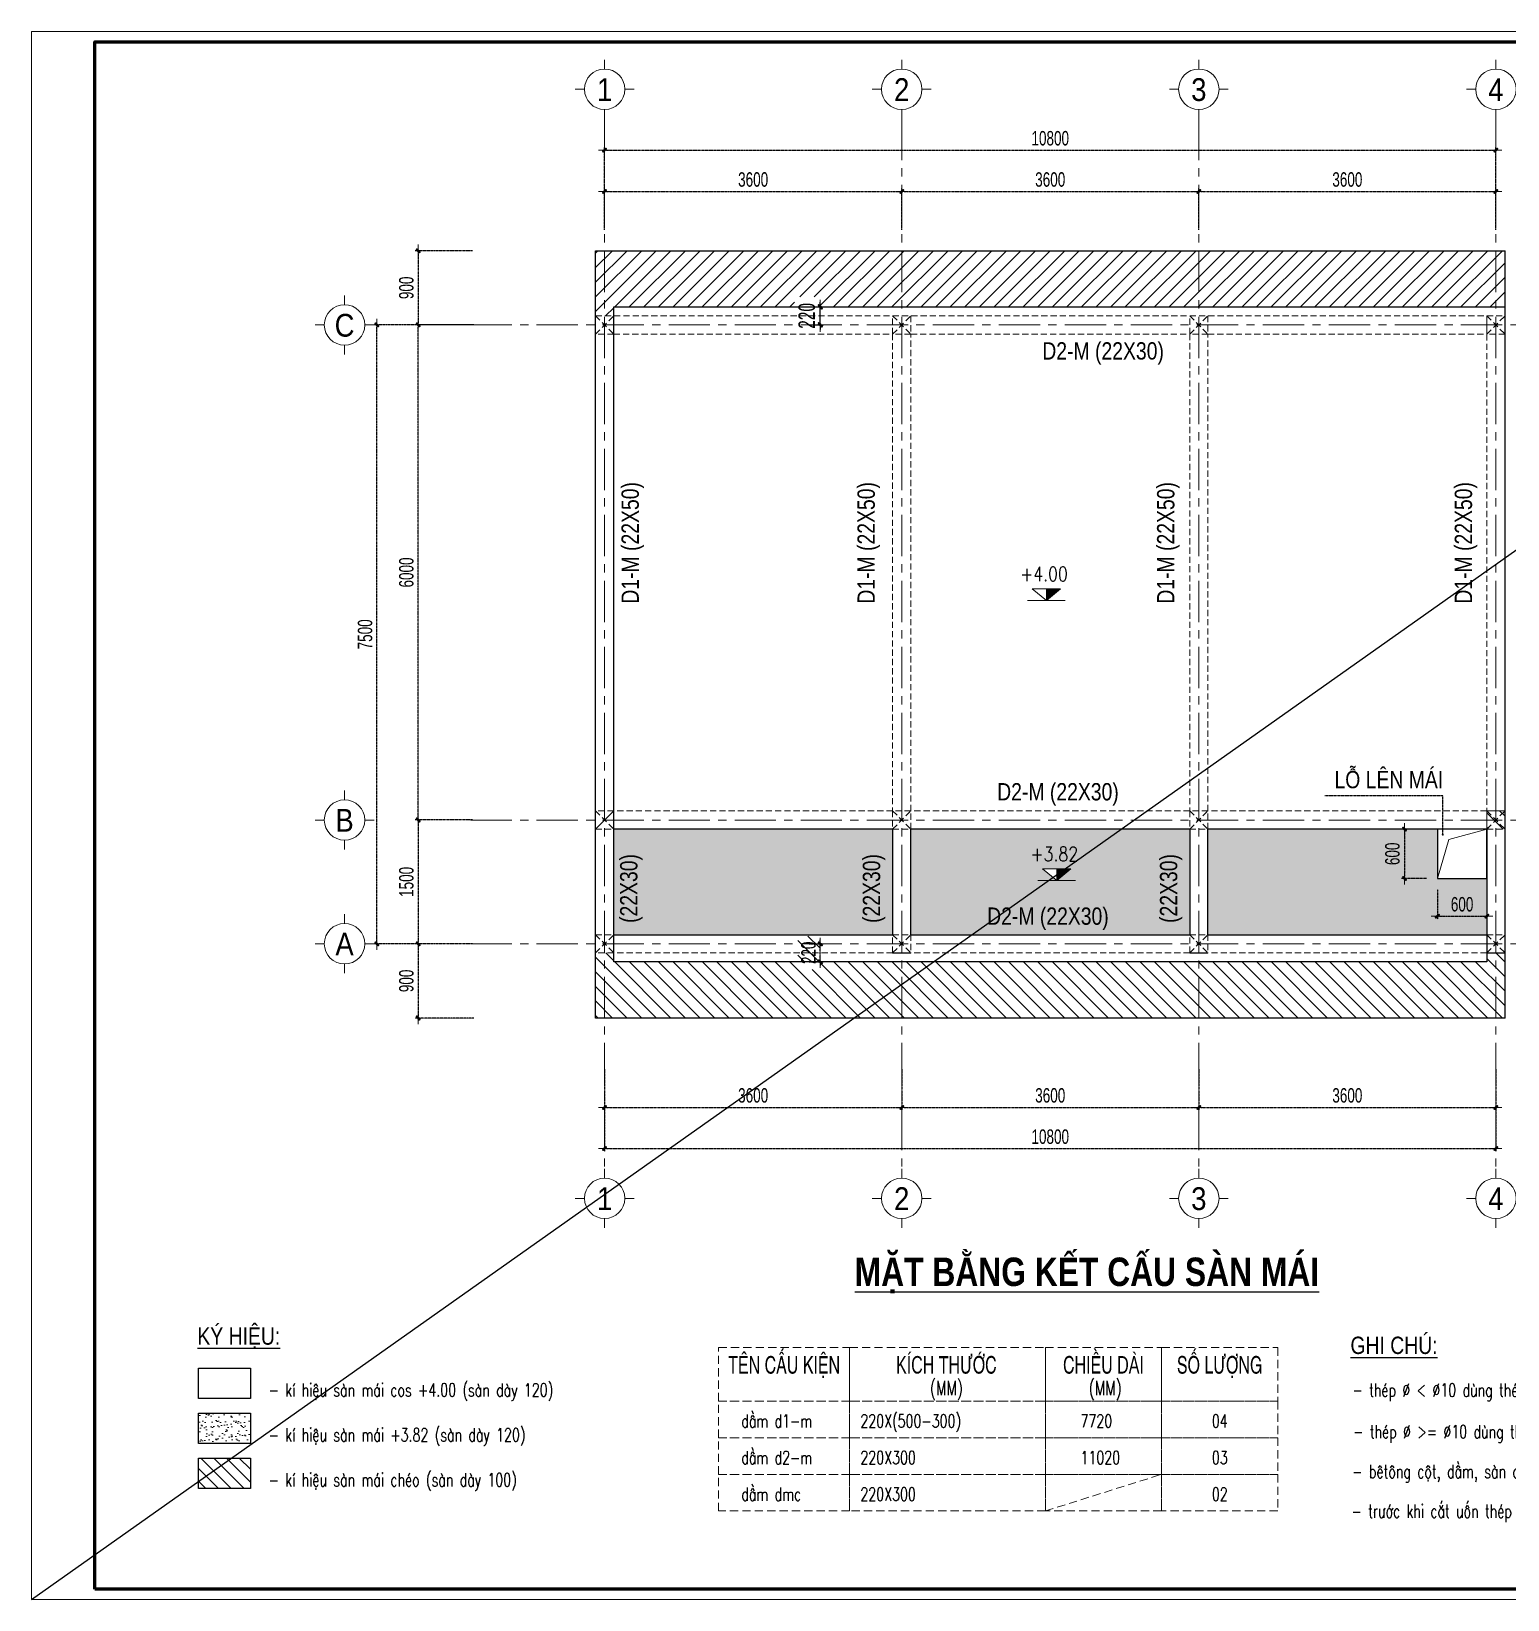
# Model space of a CAD drawing. Header units: millimetres. Extents: x -295047 to 304185, y -728047 to -308748.
# Drawn here: x -60375 to -42487, y -340682 to -321674 of the extents above; entities that cross this region are included whole.
import ezdxf
from ezdxf.enums import TextEntityAlignment as Align

# ---------------------------------------------------------------- set-up
doc = ezdxf.new("R2010")
doc.units = ezdxf.units.MM
doc.header["$MEASUREMENT"] = 0
doc.header["$PDMODE"] = 32
for name, pattern in [('CENTERX2', [4, 2.5, -0.5, 0.5, -0.5]), ('DASHDOT', [1, 0.5, -0.25, 0, -0.25]), ('HIDDEN', [0.375, 0.25, -0.125])]:
    doc.linetypes.add(name, pattern=pattern)
doc.layers.get('Defpoints').update_dxf_attribs({"color": 1})
doc.layers.add('KCS_Plotter', color=11, linetype='Continuous', plot=False)
for name, color, linetype, lineweight in [('Khungten_LCDI', 7, 'Continuous', 5), ('LC Dim', 8, 'Continuous', 18), ('LC Hatch', 252, 'Continuous', 9), ('LC ISO', 153, 'Continuous', 13), ('LC MANH DUT', 35, 'HIDDEN', 5), ('LC Net manh', 219, 'Continuous', 5), ('LC Net thay', 7, 'Continuous', 25), ('LC Net truc', 79, 'DASHDOT', 13), ('LC Text1', 3, 'Continuous', 20), ('LC Text2', 7, 'Continuous', 25)]:
    doc.layers.add(name, color=color, linetype=linetype, lineweight=lineweight)
doc.styles.add('HOATBIF', font='hoatbif.shx', dxfattribs={"width": 0.7})
doc.styles.add('Khungten', font='VHAVAN.TTF', dxfattribs={"width": 0.9, "height": 5000})
doc.styles.add('LC 1', font='VHAVANB.TTF')
doc.styles.add('LC 2', font='VHARIALN.TTF', dxfattribs={"width": 0.7})
doc.styles.add('LC 3', font='vnsimli.shx', dxfattribs={"width": 0.75})
doc.styles.add('LC3', font='VHARIALB.TTF', dxfattribs={"width": 0.8})
doc.styles.add('T1', font='Vnsimli.shx', dxfattribs={"width": 0.8})
doc.styles.add('T2', font='VHARIAL.TTF', dxfattribs={"width": 0.8})
doc.styles.add('Title', font='VHBLACK.TTF', dxfattribs={"width": 0.8})
doc.dimstyles.new('1-70', dxfattribs={"dimscale": 70, "dimtxt": 2.5, "dimasz": 0.35, "dimexe": 0.5, "dimexo": 0, "dimgap": 0.8, "dimtad": 1, "dimdec": 0, "dimzin": 0, "dimdsep": 46, "dimtxsty": 'HOATBIF', "dimblk1": 'DOT', "dimblk2": 'DOT', "dimsah": 1, "dimcen": -1, "dimdle": 1, "dimclrd": 256, "dimclre": 256, "dimclrt": 4, "dimadec": 3, "dimazin": 2, "dimtfac": 0.333333, "dimtdec": 0, "dimtix": 1, "dimtmove": 2, "dimatfit": 3, "dimldrblk": 'DOT', "dimfxl": 1, "dimtvp": 0.833333, "dimtolj": 1, "dimtzin": 0, "dimarcsym": 0})
doc.dimstyles.new('DIM CHUAN', dxfattribs={"dimscale": 60, "dimtxt": 2.5, "dimasz": 0.35, "dimexe": 0.5, "dimexo": 0, "dimgap": 0.8, "dimtad": 1, "dimdec": 0, "dimzin": 0, "dimdsep": 46, "dimtxsty": 'HOATBIF', "dimblk1": 'DOT', "dimblk2": 'DOT', "dimsah": 1, "dimcen": -1, "dimdle": 1, "dimclrd": 256, "dimclre": 256, "dimclrt": 4, "dimadec": 3, "dimazin": 2, "dimtfac": 0.333333, "dimtdec": 0, "dimtix": 1, "dimtmove": 2, "dimatfit": 3, "dimldrblk": 'DOT', "dimfxl": 1, "dimtvp": 0.833333, "dimtolj": 1, "dimtzin": 0, "dimarcsym": 0})

# ---------------------------------------------------------------- blocks, each defined once
blk = doc.blocks.new('DOT')
at = {"layer": 'LC Dim'}
blk.add_line((-3, 0), (3, 0), dxfattribs=at)
at = {"layer": 'LC Dim', "color": 4}
blk.add_line((-1, -1), (1, 1), dxfattribs=at)
blk.add_lwpolyline([(0.5, 1), (-1, -0.5), (-0.5, -1), (1, 0.5)], close=True, dxfattribs=at)
blk = doc.blocks.new('*D127')
at = {"layer": 'Defpoints', "color": 0, "linetype": 'HIDDEN', "transparency": 16777216}
for p in [(-53429, -334249), (-42629, -334249), (-42629, -335215)]:
    blk.add_point(p, dxfattribs=at)
at = {"layer": 'LC Dim', "linetype": 'HIDDEN', "lineweight": -2, "transparency": 16777216}
for p, q in [((-53429, -334249), (-53429, -335250)), ((-42629, -334249), (-42629, -335250)), ((-53404, -335215), (-42653, -335215))]:
    blk.add_line(p, q, dxfattribs=at)
at = {"layer": 'LC Dim', "linetype": 'HIDDEN', "lineweight": -2, "transparency": 16777216, "xscale": 24.5, "yscale": 24.5, "zscale": 24.5, "rotation": 180}
blk.add_blockref('DOT', (-53429, -335215), dxfattribs=at)
at = {"layer": 'LC Dim', "linetype": 'HIDDEN', "lineweight": -2, "transparency": 16777216, "xscale": 24.5, "yscale": 24.5, "zscale": 24.5}
blk.add_blockref('DOT', (-42629, -335215), dxfattribs=at)
at = {"layer": 'LC Dim', "color": 4, "linetype": 'HIDDEN', "transparency": 16777216, "insert": (-48029, -335071), "char_height": 175, "attachment_point": 5, "style": 'HOATBIF'}
blk.add_mtext('\\A1;10800', dxfattribs=at)
blk = doc.blocks.new('_Dot')
at = {"color": 0, "linetype": 'ByBlock', "lineweight": -2}
blk.add_line((-0.5, 0), (-1, 0), dxfattribs=at)
at = {"color": 0, "linetype": 'ByBlock', "const_width": 0.5}
blk.add_lwpolyline([(-0.25, 0, 1), (0.25, 0, 1)], format="xyb", close=True, dxfattribs=at)
blk = doc.blocks.new('*D120')
at = {"layer": 'Defpoints', "color": 0, "linetype": 'HIDDEN', "transparency": 16777216}
for p in [(-56188, -325232), (-55716, -325232), (-55716, -332732)]:
    blk.add_point(p, dxfattribs=at)
at = {"layer": 'LC Dim', "linetype": 'HIDDEN', "lineweight": -2, "transparency": 16777216}
for p, q in [((-55716, -325232), (-56223, -325232)), ((-56188, -332708), (-56188, -325257)), ((-55716, -332732), (-56223, -332732))]:
    blk.add_line(p, q, dxfattribs=at)
at = {"layer": 'LC Dim', "linetype": 'HIDDEN', "lineweight": -2, "transparency": 16777216, "xscale": 24.5, "yscale": 24.5, "zscale": 24.5}
for p, rotation in [((-56188, -325232), 90), ((-56188, -332732), 270)]:
    blk.add_blockref('DOT', p, dxfattribs=dict(at, rotation=rotation))
at = {"layer": 'LC Dim', "color": 4, "linetype": 'HIDDEN', "transparency": 16777216, "insert": (-56331, -328982), "char_height": 175, "attachment_point": 5, "rotation": 90, "style": 'HOATBIF'}
blk.add_mtext('\\A1;7500', dxfattribs=at)
blk = doc.blocks.new('*D121')
at = {"layer": 'Defpoints', "color": 0, "linetype": 'HIDDEN', "transparency": 16777216}
for p in [(-53429, -334249), (-49829, -334249), (-49829, -334715)]:
    blk.add_point(p, dxfattribs=at)
at = {"layer": 'LC Dim', "linetype": 'HIDDEN', "lineweight": -2, "transparency": 16777216}
for p, q in [((-53429, -334249), (-53429, -334750)), ((-49829, -334249), (-49829, -334750)), ((-53404, -334715), (-49853, -334715))]:
    blk.add_line(p, q, dxfattribs=at)
at = {"layer": 'LC Dim', "linetype": 'HIDDEN', "lineweight": -2, "transparency": 16777216, "xscale": 24.5, "yscale": 24.5, "zscale": 24.5, "rotation": 180}
blk.add_blockref('DOT', (-53429, -334715), dxfattribs=at)
at = {"layer": 'LC Dim', "linetype": 'HIDDEN', "lineweight": -2, "transparency": 16777216, "xscale": 24.5, "yscale": 24.5, "zscale": 24.5}
blk.add_blockref('DOT', (-49829, -334715), dxfattribs=at)
at = {"layer": 'LC Dim', "color": 4, "linetype": 'HIDDEN', "transparency": 16777216, "insert": (-51629, -334571), "char_height": 175, "attachment_point": 5, "style": 'HOATBIF'}
blk.add_mtext('\\A1;3600', dxfattribs=at)
blk = doc.blocks.new('*D122')
at = {"layer": 'Defpoints', "color": 0, "linetype": 'HIDDEN', "transparency": 16777216}
for p in [(-49829, -334249), (-46229, -334249), (-46229, -334715)]:
    blk.add_point(p, dxfattribs=at)
at = {"layer": 'LC Dim', "linetype": 'HIDDEN', "lineweight": -2, "transparency": 16777216}
for p, q in [((-49829, -334249), (-49829, -334750)), ((-46229, -334249), (-46229, -334750)), ((-49804, -334715), (-46253, -334715))]:
    blk.add_line(p, q, dxfattribs=at)
at = {"layer": 'LC Dim', "linetype": 'HIDDEN', "lineweight": -2, "transparency": 16777216, "xscale": 24.5, "yscale": 24.5, "zscale": 24.5, "rotation": 180}
blk.add_blockref('DOT', (-49829, -334715), dxfattribs=at)
at = {"layer": 'LC Dim', "linetype": 'HIDDEN', "lineweight": -2, "transparency": 16777216, "xscale": 24.5, "yscale": 24.5, "zscale": 24.5}
blk.add_blockref('DOT', (-46229, -334715), dxfattribs=at)
at = {"layer": 'LC Dim', "color": 4, "linetype": 'HIDDEN', "transparency": 16777216, "insert": (-48029, -334571), "char_height": 175, "attachment_point": 5, "style": 'HOATBIF'}
blk.add_mtext('\\A1;3600', dxfattribs=at)
blk = doc.blocks.new('*D123')
at = {"layer": 'Defpoints', "color": 0, "linetype": 'HIDDEN', "transparency": 16777216}
for p in [(-55688, -325232), (-55029, -325232), (-55029, -331232)]:
    blk.add_point(p, dxfattribs=at)
at = {"layer": 'LC Dim', "linetype": 'HIDDEN', "lineweight": -2, "transparency": 16777216}
for p, q in [((-55029, -325232), (-55723, -325232)), ((-55688, -331208), (-55688, -325257)), ((-55029, -331232), (-55723, -331232))]:
    blk.add_line(p, q, dxfattribs=at)
at = {"layer": 'LC Dim', "linetype": 'HIDDEN', "lineweight": -2, "transparency": 16777216, "xscale": 24.5, "yscale": 24.5, "zscale": 24.5}
for p, rotation in [((-55688, -325232), 90), ((-55688, -331232), 270)]:
    blk.add_blockref('DOT', p, dxfattribs=dict(at, rotation=rotation))
at = {"layer": 'LC Dim', "color": 4, "linetype": 'HIDDEN', "transparency": 16777216, "insert": (-55831, -328232), "char_height": 175, "attachment_point": 5, "rotation": 90, "style": 'HOATBIF'}
blk.add_mtext('\\A1;6000', dxfattribs=at)
blk = doc.blocks.new('*D124')
at = {"layer": 'Defpoints', "color": 0, "linetype": 'HIDDEN', "transparency": 16777216}
for p in [(-55029, -331232), (-55688, -332732), (-55029, -332732)]:
    blk.add_point(p, dxfattribs=at)
at = {"layer": 'LC Dim', "linetype": 'HIDDEN', "lineweight": -2, "transparency": 16777216}
for p, q in [((-55029, -331232), (-55723, -331232)), ((-55688, -331257), (-55688, -332708)), ((-55029, -332732), (-55723, -332732))]:
    blk.add_line(p, q, dxfattribs=at)
at = {"layer": 'LC Dim', "linetype": 'HIDDEN', "lineweight": -2, "transparency": 16777216, "xscale": 24.5, "yscale": 24.5, "zscale": 24.5}
for p, rotation in [((-55688, -331232), 90), ((-55688, -332732), 270)]:
    blk.add_blockref('DOT', p, dxfattribs=dict(at, rotation=rotation))
at = {"layer": 'LC Dim', "color": 4, "linetype": 'HIDDEN', "transparency": 16777216, "insert": (-55831, -331982), "char_height": 175, "attachment_point": 5, "rotation": 90, "style": 'HOATBIF'}
blk.add_mtext('\\A1;1500', dxfattribs=at)
blk = doc.blocks.new('*D113')
at = {"layer": 'Defpoints', "color": 0, "linetype": 'HIDDEN', "transparency": 16777216}
for p in [(-55029, -332732), (-55688, -333632), (-55015, -333632)]:
    blk.add_point(p, dxfattribs=at)
at = {"layer": 'LC Dim', "linetype": 'HIDDEN', "lineweight": -2, "transparency": 16777216}
for p, q in [((-55029, -332732), (-55723, -332732)), ((-55688, -332757), (-55688, -333608)), ((-55015, -333632), (-55723, -333632))]:
    blk.add_line(p, q, dxfattribs=at)
at = {"layer": 'LC Dim', "linetype": 'HIDDEN', "lineweight": -2, "transparency": 16777216, "xscale": 24.5, "yscale": 24.5, "zscale": 24.5}
for p, rotation in [((-55688, -332732), 90), ((-55688, -333632), 270)]:
    blk.add_blockref('DOT', p, dxfattribs=dict(at, rotation=rotation))
at = {"layer": 'LC Dim', "color": 4, "linetype": 'HIDDEN', "transparency": 16777216, "insert": (-55831, -333182), "char_height": 175, "attachment_point": 5, "rotation": 90, "style": 'HOATBIF'}
blk.add_mtext('\\A1;900', dxfattribs=at)
blk = doc.blocks.new('*D114')
at = {"layer": 'Defpoints', "color": 0, "linetype": 'HIDDEN', "transparency": 16777216}
for p in [(-55029, -324332), (-55688, -325232), (-55015, -325232)]:
    blk.add_point(p, dxfattribs=at)
at = {"layer": 'LC Dim', "linetype": 'HIDDEN', "lineweight": -2, "transparency": 16777216}
for p, q in [((-55029, -324332), (-55723, -324332)), ((-55688, -324357), (-55688, -325208)), ((-55015, -325232), (-55723, -325232))]:
    blk.add_line(p, q, dxfattribs=at)
at = {"layer": 'LC Dim', "linetype": 'HIDDEN', "lineweight": -2, "transparency": 16777216, "xscale": 24.5, "yscale": 24.5, "zscale": 24.5}
for p, rotation in [((-55688, -324332), 90), ((-55688, -325232), 270)]:
    blk.add_blockref('DOT', p, dxfattribs=dict(at, rotation=rotation))
at = {"layer": 'LC Dim', "color": 4, "linetype": 'HIDDEN', "transparency": 16777216, "insert": (-55831, -324782), "char_height": 175, "attachment_point": 5, "rotation": 90, "style": 'HOATBIF'}
blk.add_mtext('\\A1;900', dxfattribs=at)
blk = doc.blocks.new('*D117')
at = {"layer": 'Defpoints', "color": 0, "linetype": 'HIDDEN', "transparency": 16777216}
for p in [(-42629, -323113), (-53429, -324079), (-42629, -324079)]:
    blk.add_point(p, dxfattribs=at)
at = {"layer": 'LC Dim', "linetype": 'HIDDEN', "lineweight": -2, "transparency": 16777216}
for p, q in [((-53429, -324079), (-53429, -323078)), ((-53404, -323113), (-42653, -323113)), ((-42629, -324079), (-42629, -323078))]:
    blk.add_line(p, q, dxfattribs=at)
at = {"layer": 'LC Dim', "linetype": 'HIDDEN', "lineweight": -2, "transparency": 16777216, "xscale": 24.5, "yscale": 24.5, "zscale": 24.5, "rotation": 180}
blk.add_blockref('DOT', (-53429, -323113), dxfattribs=at)
at = {"layer": 'LC Dim', "linetype": 'HIDDEN', "lineweight": -2, "transparency": 16777216, "xscale": 24.5, "yscale": 24.5, "zscale": 24.5}
blk.add_blockref('DOT', (-42629, -323113), dxfattribs=at)
at = {"layer": 'LC Dim', "color": 4, "linetype": 'HIDDEN', "transparency": 16777216, "insert": (-48029, -322970), "char_height": 175, "attachment_point": 5, "style": 'HOATBIF'}
blk.add_mtext('\\A1;10800', dxfattribs=at)
blk = doc.blocks.new('*D118')
at = {"layer": 'Defpoints', "color": 0, "linetype": 'HIDDEN', "transparency": 16777216}
for p in [(-49829, -323613), (-53429, -324079), (-49829, -324079)]:
    blk.add_point(p, dxfattribs=at)
at = {"layer": 'LC Dim', "linetype": 'HIDDEN', "lineweight": -2, "transparency": 16777216}
for p, q in [((-53429, -324079), (-53429, -323578)), ((-53404, -323613), (-49853, -323613)), ((-49829, -324079), (-49829, -323578))]:
    blk.add_line(p, q, dxfattribs=at)
at = {"layer": 'LC Dim', "linetype": 'HIDDEN', "lineweight": -2, "transparency": 16777216, "xscale": 24.5, "yscale": 24.5, "zscale": 24.5, "rotation": 180}
blk.add_blockref('DOT', (-53429, -323613), dxfattribs=at)
at = {"layer": 'LC Dim', "linetype": 'HIDDEN', "lineweight": -2, "transparency": 16777216, "xscale": 24.5, "yscale": 24.5, "zscale": 24.5}
blk.add_blockref('DOT', (-49829, -323613), dxfattribs=at)
at = {"layer": 'LC Dim', "color": 4, "linetype": 'HIDDEN', "transparency": 16777216, "insert": (-51629, -323470), "char_height": 175, "attachment_point": 5, "style": 'HOATBIF'}
blk.add_mtext('\\A1;3600', dxfattribs=at)
blk = doc.blocks.new('*D119')
at = {"layer": 'Defpoints', "color": 0, "linetype": 'HIDDEN', "transparency": 16777216}
for p in [(-46229, -323613), (-49829, -324079), (-46229, -324079)]:
    blk.add_point(p, dxfattribs=at)
at = {"layer": 'LC Dim', "linetype": 'HIDDEN', "lineweight": -2, "transparency": 16777216}
for p, q in [((-49829, -324079), (-49829, -323578)), ((-49804, -323613), (-46253, -323613)), ((-46229, -324079), (-46229, -323578))]:
    blk.add_line(p, q, dxfattribs=at)
at = {"layer": 'LC Dim', "linetype": 'HIDDEN', "lineweight": -2, "transparency": 16777216, "xscale": 24.5, "yscale": 24.5, "zscale": 24.5, "rotation": 180}
blk.add_blockref('DOT', (-49829, -323613), dxfattribs=at)
at = {"layer": 'LC Dim', "linetype": 'HIDDEN', "lineweight": -2, "transparency": 16777216, "xscale": 24.5, "yscale": 24.5, "zscale": 24.5}
blk.add_blockref('DOT', (-46229, -323613), dxfattribs=at)
at = {"layer": 'LC Dim', "color": 4, "linetype": 'HIDDEN', "transparency": 16777216, "insert": (-48029, -323470), "char_height": 175, "attachment_point": 5, "style": 'HOATBIF'}
blk.add_mtext('\\A1;3600', dxfattribs=at)
blk = doc.blocks.new('*D111')
at = {"layer": 'Defpoints', "color": 0, "linetype": 'HIDDEN', "transparency": 16777216}
for p in [(-50960, -332732), (-50815, -332732), (-50960, -332952)]:
    blk.add_point(p, dxfattribs=at)
at = {"layer": 'LC Dim', "linetype": 'HIDDEN', "lineweight": -2, "transparency": 16777216}
for p, q in [((-50960, -332732), (-50780, -332732)), ((-50815, -332708), (-50815, -332683)), ((-50815, -332952), (-50815, -332732)), ((-50960, -332952), (-50780, -332952)), ((-50815, -332977), (-50815, -333001))]:
    blk.add_line(p, q, dxfattribs=at)
at = {"layer": 'LC Dim', "linetype": 'HIDDEN', "lineweight": -2, "transparency": 16777216, "xscale": 24.5, "yscale": 24.5, "zscale": 24.5}
for p, rotation in [((-50815, -332732), 270), ((-50815, -332952), 90)]:
    blk.add_blockref('DOT', p, dxfattribs=dict(at, rotation=rotation))
at = {"layer": 'LC Dim', "color": 4, "linetype": 'HIDDEN', "transparency": 16777216, "insert": (-50958, -332842), "char_height": 175, "attachment_point": 5, "rotation": 90, "style": 'HOATBIF'}
blk.add_mtext('\\A1;220', dxfattribs=at)
blk = doc.blocks.new('*D112')
at = {"layer": 'Defpoints', "color": 0, "ltscale": 2, "transparency": 16777216}
for p in [(-50960, -325012), (-50815, -325012), (-50960, -325232)]:
    blk.add_point(p, dxfattribs=at)
at = {"layer": 'LC Dim', "lineweight": -2, "ltscale": 2, "transparency": 16777216}
for p, q in [((-50960, -325012), (-50775, -325012)), ((-50815, -324984), (-50815, -324956)), ((-50815, -325232), (-50815, -325012)), ((-50960, -325232), (-50775, -325232)), ((-50815, -325260), (-50815, -325288))]:
    blk.add_line(p, q, dxfattribs=at)
at = {"layer": 'LC Dim', "lineweight": -2, "ltscale": 2, "transparency": 16777216, "xscale": 28, "yscale": 28, "zscale": 28}
for p, rotation in [((-50815, -325012), 270), ((-50815, -325232), 90)]:
    blk.add_blockref('DOT', p, dxfattribs=dict(at, rotation=rotation))
at = {"layer": 'LC Dim', "color": 4, "ltscale": 2, "transparency": 16777216, "insert": (-50979, -325122), "char_height": 200, "attachment_point": 5, "rotation": 90, "style": 'HOATBIF'}
blk.add_mtext('\\A1;220', dxfattribs=at)
blk = doc.blocks.new('*D197')
at = {"layer": 'Defpoints', "color": 0, "linetype": 'HIDDEN', "transparency": 16777216}
for p in [(-46229, -334249), (-42629, -334249), (-42629, -334715)]:
    blk.add_point(p, dxfattribs=at)
at = {"layer": 'LC Dim', "linetype": 'HIDDEN', "lineweight": -2, "transparency": 16777216}
for p, q in [((-46229, -334249), (-46229, -334750)), ((-42629, -334249), (-42629, -334750)), ((-46204, -334715), (-42653, -334715))]:
    blk.add_line(p, q, dxfattribs=at)
at = {"layer": 'LC Dim', "linetype": 'HIDDEN', "lineweight": -2, "transparency": 16777216, "xscale": 24.5, "yscale": 24.5, "zscale": 24.5, "rotation": 180}
blk.add_blockref('DOT', (-46229, -334715), dxfattribs=at)
at = {"layer": 'LC Dim', "linetype": 'HIDDEN', "lineweight": -2, "transparency": 16777216, "xscale": 24.5, "yscale": 24.5, "zscale": 24.5}
blk.add_blockref('DOT', (-42629, -334715), dxfattribs=at)
at = {"layer": 'LC Dim', "color": 4, "linetype": 'HIDDEN', "transparency": 16777216, "insert": (-44429, -334571), "char_height": 175, "attachment_point": 5, "style": 'HOATBIF'}
blk.add_mtext('\\A1;3600', dxfattribs=at)
blk = doc.blocks.new('*D196')
at = {"layer": 'Defpoints', "color": 0, "linetype": 'HIDDEN', "transparency": 16777216}
for p in [(-42629, -323613), (-46229, -324079), (-42629, -324079)]:
    blk.add_point(p, dxfattribs=at)
at = {"layer": 'LC Dim', "linetype": 'HIDDEN', "lineweight": -2, "transparency": 16777216}
for p, q in [((-46229, -324079), (-46229, -323578)), ((-46204, -323613), (-42653, -323613)), ((-42629, -324079), (-42629, -323578))]:
    blk.add_line(p, q, dxfattribs=at)
at = {"layer": 'LC Dim', "linetype": 'HIDDEN', "lineweight": -2, "transparency": 16777216, "xscale": 24.5, "yscale": 24.5, "zscale": 24.5, "rotation": 180}
blk.add_blockref('DOT', (-46229, -323613), dxfattribs=at)
at = {"layer": 'LC Dim', "linetype": 'HIDDEN', "lineweight": -2, "transparency": 16777216, "xscale": 24.5, "yscale": 24.5, "zscale": 24.5}
blk.add_blockref('DOT', (-42629, -323613), dxfattribs=at)
at = {"layer": 'LC Dim', "color": 4, "linetype": 'HIDDEN', "transparency": 16777216, "insert": (-44429, -323470), "char_height": 175, "attachment_point": 5, "style": 'HOATBIF'}
blk.add_mtext('\\A1;3600', dxfattribs=at)
blk = doc.blocks.new('TIEUDE1')
at = {"layer": 'LC Text2', "color": 7, "style": 'LC 1'}
blk.add_attdef('TIªU§Ò', text='', height=5, dxfattribs=at).set_placement((0, 0), align=Align.BOTTOM_CENTER)
blk.add_attdef('TL', text='', height=3, dxfattribs=at).set_placement((0, -2), align=Align.TOP_CENTER)
blk = doc.blocks.new('TTRUC')
at = {"layer": 'LC ISO'}
for p, q in [((0, 6.95), (0, 10.13)), ((-6.95, 0), (-10.13, 0)), ((6.95, 0), (10.13, 0)), ((0, -6.95), (0, -10.13))]:
    blk.add_line(p, q, dxfattribs=at)
at = {"layer": 'LC Net manh'}
blk.add_circle((0, 0), 6.95, dxfattribs=at)
blk = doc.blocks.new('Caodo1')
at = {"layer": 'LC Text1'}
blk.add_hatch(color=256, dxfattribs=at).paths.add_polyline_path([(0, 200), (0, 0), (243, 200)])
for p, q in [((324, 0), (-324, 0)), ((0, 0), (0, 200))]:
    blk.add_line(p, q, dxfattribs=at)
blk.add_lwpolyline([(-243, 200), (243, 200), (0, 0), (0, 0)], close=True, dxfattribs=at)
at = {"layer": 'LC Text1', "style": 'T1', "width": 0.8}
blk.add_attdef('%%P0,00', text='', height=250, dxfattribs=at).set_placement((-39, 460), align=Align.MIDDLE_CENTER)
blk = doc.blocks.new('lcdi fix')
at = {"layer": 'Defpoints', "lineweight": 0}
blk.add_lwpolyline([(-1200, -14850), (-1200, 14850), (40800, 14850), (40800, -14850)], close=True, dxfattribs=at)
at = {"layer": 'Khungten_LCDI', "color": 5, "lineweight": 60}
blk.add_lwpolyline([(0, -14650), (0, 14650), (40600, 14650), (40600, -14650)], close=True, dxfattribs=at)
at = {"color": 7, "style": 'Khungten', "width": 0.8}
for tag, p in [('REVISION', (39499, -10746)), ('NGAYHT', (39546, -11609))]:
    blk.add_attdef(tag, text='', height=200, dxfattribs=at).set_placement(p, align=Align.CENTER)
at = {"layer": 'LC Text1', "style": 'Title', "width": 1.485915}
for tag, p, p2 in [('TENBANVE1', (36913, -8886), (40339, -8886)), ('TENBANVE2', (36913, -9562), (40339, -9562))]:
    blk.add_attdef(tag, text='', height=250, dxfattribs=at).set_placement(p, p2, align=Align.FIT)
at = {"layer": 'LC Text1', "style": 'Title', "width": 0.7}
blk.add_attdef('SOBANVE', text='', height=250, dxfattribs=at).set_placement((39562, -13896), align=Align.CENTER)
blk = doc.blocks.new('*D838')
at = {"layer": 'Defpoints', "color": 0, "linetype": 'HIDDEN', "transparency": 16777216}
for p in [(-43469, -331342), (-43738, -331942), (-43469, -331942)]:
    blk.add_point(p, dxfattribs=at)
at = {"layer": 'LC Dim', "linetype": 'HIDDEN', "lineweight": -2, "transparency": 16777216}
for p, q in [((-43469, -331342), (-43773, -331342)), ((-43738, -331367), (-43738, -331918)), ((-43469, -331942), (-43773, -331942))]:
    blk.add_line(p, q, dxfattribs=at)
at = {"layer": 'LC Dim', "linetype": 'HIDDEN', "lineweight": -2, "transparency": 16777216, "xscale": 24.5, "yscale": 24.5, "zscale": 24.5}
for p, rotation in [((-43738, -331342), 90), ((-43738, -331942), 270)]:
    blk.add_blockref('DOT', p, dxfattribs=dict(at, rotation=rotation))
at = {"layer": 'LC Dim', "color": 4, "linetype": 'HIDDEN', "transparency": 16777216, "insert": (-43882, -331642), "char_height": 175, "attachment_point": 5, "rotation": 90, "style": 'HOATBIF'}
blk.add_mtext('\\A1;600', dxfattribs=at)
blk = doc.blocks.new('*D839')
at = {"layer": 'Defpoints', "color": 0, "linetype": 'HIDDEN', "transparency": 16777216}
for p in [(-43338.50801, -332075), (-42738.50801, -332075), (-42738.50801, -332398)]:
    blk.add_point(p, dxfattribs=at)
at = {"layer": 'LC Dim', "linetype": 'HIDDEN', "lineweight": -2, "transparency": 16777216}
for p, q in [((-43338.50801, -332075), (-43338.50801, -332433)), ((-42738.50801, -332075), (-42738.50801, -332433)), ((-43314.00801, -332398), (-42763.00801, -332398))]:
    blk.add_line(p, q, dxfattribs=at)
at = {"layer": 'LC Dim', "linetype": 'HIDDEN', "lineweight": -2, "transparency": 16777216, "xscale": 24.5, "yscale": 24.5, "zscale": 24.5, "rotation": 180}
blk.add_blockref('DOT', (-43338.50801, -332398), dxfattribs=at)
at = {"layer": 'LC Dim', "linetype": 'HIDDEN', "lineweight": -2, "transparency": 16777216, "xscale": 24.5, "yscale": 24.5, "zscale": 24.5}
blk.add_blockref('DOT', (-42738.50801, -332398), dxfattribs=at)
at = {"layer": 'LC Dim', "color": 4, "linetype": 'HIDDEN', "transparency": 16777216, "insert": (-43038.50801, -332254.5), "char_height": 175, "attachment_point": 5, "style": 'HOATBIF'}
blk.add_mtext('\\A1;600', dxfattribs=at)

msp = doc.modelspace()

# ---------------------------------------------------------------- hatches: boundary and pattern name
at = {"layer": 'LC Hatch', "ltscale": 2}
h = msp.add_hatch(dxfattribs=at)
h.set_pattern_fill('ANSI31', color=256, scale=1000)
h.paths.add_polyline_path([(-42518.5, -324332.1), (-53538.5, -324332.1), (-53538.5, -325122.1), (-53318.5, -325122.1), (-53538.5, -325122.1), (-53538.5, -325122.1), (-53318.5, -325122.1), (-53318.5, -325012.1), (-42738.5, -325012.1), (-42518.5, -325012.1), (-42738.5, -325012.1), (-42518.5, -325012.1)])
h.paths.add_polyline_path([(-50828.6, -325012.1), (-50828.6, -324892.1), (-51128.6, -324892.1), (-51128.6, -325012.1)], flags=17)
h = msp.add_hatch(dxfattribs=at)
h.set_pattern_fill('ANSI31', color=256, scale=1000, angle=90)
h.paths.add_polyline_path([(-42518.5, -332842.1), (-42738.5, -332842.1), (-42738.5, -331122.1), (-42518.5, -331122.1), (-42518.5, -331342.1), (-42738.5, -331342.1), (-42738.5, -332842.1), (-42518.5, -332842.1), (-42738.5, -332842.1), (-42738.5, -332952.1), (-46228.5, -332952.1), (-49828.5, -332952.1), (-53318.5, -332952.1), (-53318.5, -332842.1), (-53538.5, -332842.1), (-53318.5, -332842.1), (-53538.5, -332842.1), (-53538.5, -332842.1), (-53318.5, -332842.1), (-53318.5, -332842.1), (-53538.5, -332842.1), (-53538.5, -333632.1), (-42518.5, -333632.1)])
h.paths.add_polyline_path([(-50826.9, -333043.4), (-50826.9, -332640.9), (-51089.4, -332640.9), (-51089.4, -333043.4)], flags=16)
h = msp.add_hatch(dxfattribs=at)
h.set_pattern_fill('AR-SAND', color=256, scale=60)
h.set_pattern_definition([(37.5, (0, 0), (-3.779601, 115.609426), [0, -91.2, 0, -102, 0, -97.5]), (7.5, (0, 0), (106.1866, 169.328764), [0, -49.2, 0, -82.2, 0, -31.5]), (327.5, (-73.8, 0), (186.848512, 0.339543), [0, -30, 0, -108, 0, -141]), (317.5, (-73.8, 0), (180.3676, 52.660534), [0, -15, 0, -70.8, 0, -81])])
h.paths.add_polyline_path([(-49938.5, -331342.1), (-53318.5, -331342.1), (-53318.5, -332622.1), (-49938.5, -332622.1)])
h.paths.add_polyline_path([(-46338.5, -331342.1), (-49718.5, -331342.1), (-49718.5, -332622.1), (-46338.5, -332622.1)])
h.paths.add_polyline_path([(-47951, -331964.9), (-48121.4, -331824.8), (-47780.6, -331824.8)], flags=16)
h.paths.add_polyline_path([(-42738.5, -331942.1), (-43338.5, -331942.1), (-43338.5, -331342.1), (-46118.5, -331342.1), (-46118.5, -332622.1), (-42738.5, -332622.1)])
h.paths.add_polyline_path([(-52900.9, -332548.4), (-52900.9, -331575.7), (-53313.9, -331575.7), (-53313.9, -332548.4)], flags=24)
h.paths.add_polyline_path([(-49959.4, -332548.4), (-49959.4, -331575.7), (-50372.4, -331575.7), (-50372.4, -332548.4)], flags=24)
h.paths.add_polyline_path([(-48322.1, -331774.5), (-47634.6, -331774.5), (-47634.6, -331512), (-48322.1, -331512)], flags=24)
h.paths.add_polyline_path([(-48862.6, -332632.8), (-47251.1, -332632.8), (-47251.1, -332219.8), (-48862.6, -332219.8)], flags=9)
h.paths.add_polyline_path([(-46359.4, -332548.4), (-46359.4, -331575.7), (-46772.4, -331575.7), (-46772.4, -332548.4)], flags=24)
h.paths.add_polyline_path([(-43750.3, -331840.4), (-43750.3, -331443.8), (-44012.8, -331443.8), (-44012.8, -331840.4)], flags=24)
h.paths.add_polyline_path([(-43236.8, -332385.8), (-42840.2, -332385.8), (-42840.2, -332123.2), (-43236.8, -332123.2)], flags=24)
h = msp.add_hatch(dxfattribs=at)
h.set_pattern_fill('AR-SAND', color=256, scale=60)
h.set_pattern_definition([(37.5, (39189.59, 122882.28), (-3.779601, 115.609426), [0, -91.2, 0, -102, 0, -97.5]), (7.5, (39189.59, 122882.28), (106.1866, 169.328764), [0, -49.2, 0, -82.2, 0, -31.5]), (327.5, (39115.79, 122882.28), (186.848512, 0.339543), [0, -30, 0, -108, 0, -141]), (317.5, (39115.79, 122882.28), (180.367596, 52.660534), [0, -15, 0, -70.8, 0, -81])])
h.paths.add_polyline_path([(-57720.2, -338788), (-57720.2, -338420.3), (-58349.3, -338420.3), (-58349.3, -338788)])
h = msp.add_hatch(dxfattribs=at)
h.set_pattern_fill('ANSI31', color=256, scale=875, angle=90)
h.set_pattern_definition([(135, (-33214.18, -20682.54), (-77.339804, -77.339804), [])])
h.paths.add_polyline_path([(-57720.2, -339332.7), (-57720.2, -338964.9), (-58349.3, -338964.9), (-58349.3, -339332.7)])

# ---------------------------------------------------------------- linework, layer by layer
at = {"layer": 'KCS_Plotter', "ltscale": 2}
msp.add_line((-60375, -340681.5), (-33495, -321673.5), dxfattribs=at)
at = {"layer": 'LC Hatch', "ltscale": 2}
for p, q in [((-53538.5, -331342.1), (-53318.5, -331122.1)), ((-43338.5, -331942.1), (-43200.4, -331470.1)), ((-43200.4, -331470.1), (-42738.5, -331342.1))]:
    msp.add_line(p, q, dxfattribs=at)
at = {"layer": 'LC MANH DUT', "ltscale": 300}
for p, q in [((-53538.5, -325122.1), (-42518.5, -325122.1)), ((-53538.5, -325342.1), (-53318.5, -325122.1)), ((-53538.5, -325122.1), (-53318.5, -325342.1)), ((-53538.5, -325122.1), (-53538.5, -332842.1)), ((-49938.5, -325342.1), (-49718.5, -325122.1)), ((-49938.5, -325122.1), (-49718.5, -325342.1)), ((-46338.5, -325342.1), (-46118.5, -325122.1)), ((-46338.5, -325122.1), (-46118.5, -325342.1)), ((-42738.5, -325122.1), (-42738.5, -331342.1)), ((-42738.5, -325342.1), (-42518.5, -325122.1)), ((-42738.5, -325122.1), (-42518.5, -325342.1)), ((-42738.5, -325342.1), (-42518.5, -325122.1)), ((-42738.5, -325122.1), (-42518.5, -325342.1)), ((-42518.5, -332842.1), (-42518.5, -325122.1)), ((-53318.5, -325342.1), (-49938.5, -325342.1)), ((-49938.5, -325342.1), (-49938.5, -331122.1)), ((-49718.5, -331122.1), (-49718.5, -325342.1)), ((-49718.5, -325342.1), (-46338.5, -325342.1)), ((-46338.5, -325342.1), (-46338.5, -331122.1)), ((-46118.5, -331122.1), (-46118.5, -325342.1)), ((-46118.5, -325342.1), (-42738.5, -325342.1)), ((-42518.5, -325342.1), (-42738.5, -325342.1)), ((-53538.5, -331122.1), (-53318.5, -331342.1)), ((-49938.5, -331122.1), (-53318.5, -331122.1)), ((-49938.5, -331122.1), (-49718.5, -331342.1)), ((-49938.5, -331342.1), (-49718.5, -331122.1)), ((-46338.5, -331122.1), (-49718.5, -331122.1)), ((-46338.5, -331122.1), (-46118.5, -331342.1)), ((-46338.5, -331342.1), (-46118.5, -331122.1)), ((-42738.5, -331122.1), (-46118.5, -331122.1)), ((-42738.5, -331122.1), (-42518.5, -331122.1)), ((-42738.5, -331122.1), (-42518.5, -331342.1)), ((-42738.5, -331342.1), (-42518.5, -331122.1)), ((-42738.5, -331122.1), (-42518.5, -331342.1)), ((-42738.5, -331342.1), (-42518.5, -331122.1)), ((-53538.5, -332842.1), (-53318.5, -332622.1)), ((-53538.5, -332622.1), (-53318.5, -332842.1)), ((-49938.5, -332842.1), (-49718.5, -332622.1)), ((-49938.5, -332622.1), (-49718.5, -332842.1)), ((-46338.5, -332842.1), (-46118.5, -332622.1)), ((-46338.5, -332622.1), (-46118.5, -332842.1)), ((-42738.5, -332842.1), (-42518.5, -332622.1)), ((-42738.5, -332622.1), (-42518.5, -332842.1)), ((-42738.5, -332842.1), (-42518.5, -332622.1)), ((-42738.5, -332622.1), (-42518.5, -332842.1)), ((-49938.5, -332842.1), (-53538.5, -332842.1)), ((-46338.5, -332842.1), (-49718.5, -332842.1)), ((-42738.5, -332842.1), (-46118.5, -332842.1))]:
    msp.add_line(p, q, dxfattribs=at)
at = {"layer": 'LC MANH DUT', "ltscale": 400}
msp.add_line((-48087.7, -339606.9), (-46680.3, -339163), dxfattribs=at)
at = {"layer": 'LC MANH DUT', "ltscale": 300}
for points in [[(-53538.5, -325122.1), (-53318.5, -325122.1), (-53318.5, -325342.1), (-53538.5, -325342.1)], [(-49938.5, -325122.1), (-49718.5, -325122.1), (-49718.5, -325342.1), (-49938.5, -325342.1)], [(-46338.5, -325122.1), (-46118.5, -325122.1), (-46118.5, -325342.1), (-46338.5, -325342.1)], [(-42738.5, -325122.1), (-42518.5, -325122.1), (-42518.5, -325342.1), (-42738.5, -325342.1)], [(-42738.5, -325122.1), (-42518.5, -325122.1), (-42518.5, -325342.1), (-42738.5, -325342.1)], [(-53538.5, -331342.1), (-53318.5, -331342.1), (-53318.5, -331122.1), (-53538.5, -331122.1)], [(-49938.5, -331342.1), (-49718.5, -331342.1), (-49718.5, -331122.1), (-49938.5, -331122.1)], [(-46338.5, -331342.1), (-46118.5, -331342.1), (-46118.5, -331122.1), (-46338.5, -331122.1)], [(-42738.5, -331342.1), (-42518.5, -331342.1), (-42518.5, -331122.1), (-42738.5, -331122.1)], [(-42738.5, -331342.1), (-42518.5, -331342.1), (-42518.5, -331122.1), (-42738.5, -331122.1)], [(-53538.5, -332622.1), (-53318.5, -332622.1), (-53318.5, -332842.1), (-53538.5, -332842.1)], [(-49938.5, -332622.1), (-49718.5, -332622.1), (-49718.5, -332842.1), (-49938.5, -332842.1)], [(-46338.5, -332622.1), (-46118.5, -332622.1), (-46118.5, -332842.1), (-46338.5, -332842.1)], [(-42738.5, -332622.1), (-42518.5, -332622.1), (-42518.5, -332842.1), (-42738.5, -332842.1)], [(-42738.5, -332842.1), (-42518.5, -332842.1), (-42518.5, -332842.1), (-42738.5, -332842.1)]]:
    msp.add_lwpolyline(points, close=True, dxfattribs=at)
at = {"layer": 'LC MANH DUT', "ltscale": 400}
for points in [[(-52048, -337624.9), (-50460, -337624.9), (-50460, -338275.1), (-52048, -338275.1)], [(-50460, -337624.9), (-48087.7, -337624.9), (-48087.7, -338275.1), (-50460, -338275.1)], [(-48087.7, -337624.9), (-46680.3, -337624.9), (-46680.3, -338275.1), (-48087.7, -338275.1)], [(-46680.3, -337624.9), (-45272.8, -337624.9), (-45272.8, -338275.1), (-46680.3, -338275.1)], [(-52048, -338275.1), (-50460, -338275.1), (-50460, -338719), (-52048, -338719)], [(-50460, -338275.1), (-48087.7, -338275.1), (-48087.7, -338719), (-50460, -338719)], [(-48087.7, -338275.1), (-46680.3, -338275.1), (-46680.3, -338719), (-48087.7, -338719)], [(-46680.3, -338275.1), (-45272.8, -338275.1), (-45272.8, -338719), (-46680.3, -338719)], [(-52048, -338719), (-50460, -338719), (-50460, -339163), (-52048, -339163)], [(-50460, -338719), (-48087.7, -338719), (-48087.7, -339163), (-50460, -339163)], [(-48087.7, -338719), (-46680.3, -338719), (-46680.3, -339163), (-48087.7, -339163)], [(-46680.3, -338719), (-45272.8, -338719), (-45272.8, -339163), (-46680.3, -339163)], [(-52048, -339163), (-50460, -339163), (-50460, -339606.9), (-52048, -339606.9)], [(-50460, -339163), (-48087.7, -339163), (-48087.7, -339606.9), (-50460, -339606.9)], [(-48087.7, -339163), (-46680.3, -339163), (-46680.3, -339606.9), (-48087.7, -339606.9)], [(-46680.3, -339163), (-45272.8, -339163), (-45272.8, -339606.9), (-46680.3, -339606.9)]]:
    msp.add_lwpolyline(points, close=True, dxfattribs=at)
at = {"layer": 'LC Net thay'}
for p, q in [((-53538.5, -324332.1), (-42518.5, -324332.1)), ((-53538.5, -333632.1), (-53538.5, -324332.1)), ((-42518.5, -333632.1), (-42518.5, -324332.1)), ((-53318.5, -325012.1), (-42518.5, -325012.1)), ((-53318.5, -331342.1), (-53318.5, -325012.1)), ((-53318.5, -332952.1), (-53318.5, -331342.1)), ((-42738.5, -331342.1), (-42738.5, -332952.1)), ((-49828.5, -332952.1), (-53318.5, -332952.1)), ((-49938.5, -332842.1), (-49718.5, -332842.1)), ((-46228.5, -332952.1), (-49828.5, -332952.1)), ((-46338.5, -332842.1), (-46118.5, -332842.1)), ((-42738.5, -332952.1), (-46228.5, -332952.1)), ((-42738.5, -332842.1), (-42518.5, -332842.1)), ((-42518.5, -333632.1), (-53538.5, -333632.1))]:
    msp.add_line(p, q, dxfattribs=at)
at = {"layer": 'LC Net thay', "ltscale": 300}
for p, q in [((-49938.5, -331342.1), (-53318.5, -331342.1)), ((-49938.5, -331342.1), (-49938.5, -332622.1)), ((-49718.5, -332622.1), (-49718.5, -331342.1)), ((-46338.5, -331342.1), (-49718.5, -331342.1)), ((-46338.5, -331342.1), (-46338.5, -332622.1)), ((-46118.5, -332622.1), (-46118.5, -331342.1)), ((-42738.5, -331342.1), (-46118.5, -331342.1)), ((-42738.5, -331342.1), (-42738.5, -332622.1)), ((-53318.5, -332622.1), (-49938.5, -332622.1)), ((-49718.5, -332622.1), (-46338.5, -332622.1)), ((-46118.5, -332622.1), (-42738.5, -332622.1))]:
    msp.add_line(p, q, dxfattribs=at)
at = {"layer": 'LC Net thay', "ltscale": 2}
msp.add_lwpolyline([(-43338.5, -331942.1), (-42738.5, -331942.1), (-42738.5, -331342.1), (-43338.5, -331342.1)], close=True, dxfattribs=at)
at = {"layer": 'LC Net thay'}
for points in [[(-58349.3, -337875.6), (-57720.2, -337875.6), (-57720.2, -338243.4), (-58349.3, -338243.4)], [(-58349.3, -338420.3), (-57720.2, -338420.3), (-57720.2, -338788), (-58349.3, -338788)], [(-58349.3, -338964.9), (-57720.2, -338964.9), (-57720.2, -339332.7), (-58349.3, -339332.7)]]:
    msp.add_lwpolyline(points, close=True, dxfattribs=at)
at = {"layer": 'LC Net truc', "linetype": 'CENTERX2', "ltscale": 200}
for p, q in [((-53428.5, -322733), (-53428.5, -335460.3)), ((-49828.5, -322733), (-49828.5, -335460.3)), ((-46228.5, -322733), (-46228.5, -335460.3)), ((-42628.5, -322733), (-42628.5, -335460.3)), ((-42628.5, -322733), (-42628.5, -335460.3)), ((-55052.6, -325232.1), (-41058, -325232.1)), ((-55052.6, -331232.1), (-41058, -331232.1)), ((-55052.6, -332732.1), (-41058, -332732.1))]:
    msp.add_line(p, q, dxfattribs=at)

# ---------------------------------------------------------------- block references
at = {"layer": 'LC ISO', "xscale": 35.27454594575228, "yscale": 35.27454594575228, "zscale": 35.27454594575228}
for p in [(-53428.5, -322375.6), (-49828.5, -322375.6), (-46228.5, -322375.6), (-42628.5, -322375.6), (-56580, -325232.1), (-56580, -331232.1), (-56580, -332732.1), (-53428.5, -335817.7), (-49828.5, -335817.7), (-46228.5, -335817.7), (-42628.5, -335817.7)]:
    msp.add_blockref('TTRUC', p, dxfattribs=at)
at = {"layer": 'LC Net thay', "xscale": 0.6399999999848659, "yscale": 0.6399999999848659, "zscale": 0.6399999999848659}
msp.add_blockref('lcdi fix', (-59607, -331177.5), dxfattribs=at)
at = {"layer": 'LC Text1'}
ref = msp.add_blockref('Caodo1', (-48076.2, -328571.2), dxfattribs=dict(at, xscale=0.7, yscale=0.7, zscale=0.7))
ref.add_attrib('%%P0,00', '+4.00', dxfattribs={"layer": 'LC Text2', "height": 175, "style": 'T1', "width": 0.8}).set_placement((-48103.5, -328249.5), align=Align.MIDDLE_CENTER)
ref = msp.add_blockref('Caodo1', (-47951, -331964.9), dxfattribs=dict(at, xscale=0.7, yscale=0.7, zscale=0.7))
ref.add_attrib('%%P0,00', '+3.82', dxfattribs={"layer": 'LC Text2', "height": 175, "style": 'T1', "width": 0.8}).set_placement((-47978.3, -331643.3), align=Align.MIDDLE_CENTER)
at = {"layer": 'LC Text2'}
ref = msp.add_blockref('TIEUDE1', (-47584.8, -336983.7), dxfattribs=dict(at, xscale=69.9999981845015, yscale=69.9999981845015, zscale=69.9999981845015))
ref.add_attrib('TIªU§Ò', '%%UmÆt b»ng KÕT CÊU SµN M¸I', dxfattribs={"color": 7, "height": 344.709, "style": 'LC3', "width": 0.8}).set_placement((-47584.8, -336983.7), align=Align.BOTTOM_CENTER)

# ---------------------------------------------------------------- texts
at = {"layer": 'LC Text1', "ltscale": 0.2, "style": 'LC 1', "width": 0.9}
for s, p in [('1', (-53428.5, -322600.3)), ('2', (-49828.5, -322600.3)), ('3', (-46228.5, -322600.3)), ('4', (-42628.5, -322600.3)), ('C', (-56580, -325456.8)), ('B', (-56580, -331456.8)), ('A', (-56580, -332956.8)), ('2', (-49828.5, -336042.4)), ('3', (-46228.5, -336042.4)), ('1', (-53428.5, -336042.4)), ('4', (-42628.5, -336042.4))]:
    msp.add_text(s, height=276.2, dxfattribs=at).set_placement(p, align=Align.BOTTOM_CENTER)
at = {"layer": 'LC Text1', "style": 'LC 3', "width": 0.7}
for s, p in [('- kÝ hiÖu sµn m¸i cos +4.00 (sµn dµy 120)', (-57498.8, -338220.2)), ('- thÐp %%C < %%C10 dïng thÐp trßn tr¬n cb-240t, rS= 210 mpA', (-44367.5, -338221)), ('dÇm d1-m', (-51772.3, -338596.1)), ('220X(500-300)', (-50329.5, -338596.1)), ('7720', (-47662, -338596.1)), ('04', (-46070.6, -338596.1)), ('- thÐp %%C >= %%C10 dïng thÐp thanh v»n cb-300v, rS=260mpA', (-44359.4, -338726)), ('- kÝ hiÖu sµn m¸i +3.82 (sµn dµy 120)', (-57498.8, -338764.1)), ('dÇm d2-m', (-51772.3, -339040)), ('220X300', (-50329.5, -339040)), ('11020', (-47662, -339040)), ('03', (-46070.6, -339040)), ('- bªt«ng cét, dÇm, sµn cÊp bÒn b20(m¸c 250) rB=11.5mpA, rBT=0.9mpA, ®¸ 1X2', (-44369.1, -339207.4)), ('- kÝ hiÖu sµn m¸i chÐo (sµn dµy 100)', (-57498.8, -339308.7)), ('dÇm dmc', (-51772.3, -339483.9)), ('220X300', (-50329.5, -339483.9)), ('02', (-46070.6, -339483.9)), ('- tr\xadíc khi c¾t uèn thÐp kiÓm tra kÝch th\xadíc thùc tÕ hiÖn tr\xadêng', (-44378.8, -339688.8))]:
    msp.add_text(s, height=160, dxfattribs=at).set_placement(p)
at = {"layer": 'LC Text1', "color": 3, "style": 'LC 3', "width": 0.7}
for p in [(-49288, -338204.9), (-47363.9, -338204.9)]:
    msp.add_text('(MM)', height=175.11, dxfattribs=at).set_placement(p, align=Align.CENTER)
at = {"layer": 'LC Text2', "style": 'T2', "width": 0.8}
for s, p in [('D2-m (22x30)', (-48125.3, -325651.2)), ('D2-m (22x30)', (-48672.3, -330994.7)), ('D2-m (22x30)', (-48793.8, -332502.2)), ('%%UKý HIÖU:', (-58363.4, -337591.9)), ('%%Ughi chó:', (-44391.4, -337704.1))]:
    msp.add_text(s, height=210, dxfattribs=at).set_placement(p)
for s, p in [('D1-m (22x50)', (-53014.2, -328609.9)), ('D1-m (22x50)', (-50154.8, -328609.9)), ('D1-m (22x50)', (-46524.8, -328609.9)), ('D1-m (22x50)', (-42917.8, -328609.9)), ('(22x30)', (-53031.5, -332479.5)), ('(22x30)', (-50090, -332479.5)), ('(22x30)', (-46490, -332479.5))]:
    msp.add_text(s, height=210, rotation=90, dxfattribs=at).set_placement(p)
at = {"layer": 'LC Text2', "lineweight": -2, "style": 'LC 2', "width": 0.8}
for s, height, p in [('tªn cÊu kiÖn', 211.816, (-51254, -337941.2)), ('kÝch th\xadíc', 211.82, (-49288, -337941.2)), ('CHIÒU DµI', 211.82, (-47384, -337941.2)), ('sè l\xadîng', 211.82, (-45976.5, -337941.2))]:
    msp.add_text(s, height=height, dxfattribs=at).set_placement(p, align=Align.CENTER)
at = {"layer": 'LC Text2', "insert": (-43926.5, -330743.5), "char_height": 210, "attachment_point": 5, "style": 'T2'}
msp.add_mtext('\\A1;lç lªn m¸i', dxfattribs=at)

# ---------------------------------------------------------------- dimensions: what is measured, and where the dimension line sits
at = {"layer": 'LC Dim', "linetype": 'HIDDEN'}
for base, p1, p2, picture, middle in [((-42628.5, -323113.1), (-53428.5, -324079.1), (-42628.5, -324079.1), '*D117', (-48028.5, -322969.6)), ((-49828.5, -323613.1), (-53428.5, -324079.1), (-49828.5, -324079.1), '*D118', (-51628.5, -323469.6)), ((-46228.5, -323613.1), (-49828.5, -324079.1), (-46228.5, -324079.1), '*D119', (-48028.5, -323469.6)), ((-42628.5, -323613.1), (-46228.5, -324079.1), (-42628.5, -324079.1), '*D196', (-44428.5, -323469.6)), ((-42738.5, -332398), (-43338.5, -332075), (-42738.5, -332075), '*D839', (-43038.5, -332254.5)), ((-42628.5, -335214.6), (-53428.5, -334248.6), (-42628.5, -334248.6), '*D127', (-48028.5, -335071.1)), ((-49828.5, -334714.6), (-53428.5, -334248.6), (-49828.5, -334248.6), '*D121', (-51628.5, -334571.1)), ((-46228.5, -334714.6), (-49828.5, -334248.6), (-46228.5, -334248.6), '*D122', (-48028.5, -334571.1)), ((-42628.5, -334714.6), (-46228.5, -334248.6), (-42628.5, -334248.6), '*D197', (-44428.5, -334571.1))]:
    dim = msp.add_linear_dim(base=base, p1=p1, p2=p2, dimstyle='1-70', dxfattribs=at)
    dim.commit()
    dim.dimension.update_dxf_attribs({"geometry": picture, "text_midpoint": middle})
for base, p1, p2, picture, middle in [((-55687.6, -325232.1), (-55029.2, -324332.1), (-55015.1, -325232.1), '*D114', (-55831.1, -324782.1)), ((-56187.6, -325232.1), (-55715.9, -332732.1), (-55715.9, -325232.1), '*D120', (-56331.1, -328982.1)), ((-55687.6, -325232.1), (-55029.2, -331232.1), (-55029.2, -325232.1), '*D123', (-55831.1, -328232.1)), ((-55687.6, -332732.1), (-55029.2, -331232.1), (-55029.2, -332732.1), '*D124', (-55831.1, -331982.1)), ((-43738, -331942.1), (-43469, -331342.1), (-43469, -331942.1), '*D838', (-43881.5, -331642.1)), ((-55687.6, -333632.1), (-55029.2, -332732.1), (-55015.1, -333632.1), '*D113', (-55831.1, -333182.1)), ((-50814.6, -332732.1), (-50960.1, -332952.1), (-50960.1, -332732.1), '*D111', (-50958.1, -332842.1))]:
    dim = msp.add_linear_dim(base=base, p1=p1, p2=p2, angle=90, dimstyle='1-70', dxfattribs=at)
    dim.commit()
    dim.dimension.update_dxf_attribs({"geometry": picture, "text_midpoint": middle})
at = {"layer": 'LC Dim', "ltscale": 2}
dim = msp.add_linear_dim(base=(-50814.6, -325012.1), p1=(-50960.1, -325232.1), p2=(-50960.1, -325012.1), angle=90, dimstyle='DIM CHUAN', override={"dimscale": 80}, dxfattribs=at)
dim.commit()
dim.dimension.update_dxf_attribs({"geometry": '*D112', "text_midpoint": (-50978.6, -325122.1)})

# ---------------------------------------------------------------- leaders
at = {"layer": 'LC Dim', "linetype": 'HIDDEN'}
msp.add_leader([(-43272, -331410), (-43272, -330937.5), (-44703, -330937.5)], dimstyle='1-70', dxfattribs=at)

doc.saveas('drawing.dxf')
